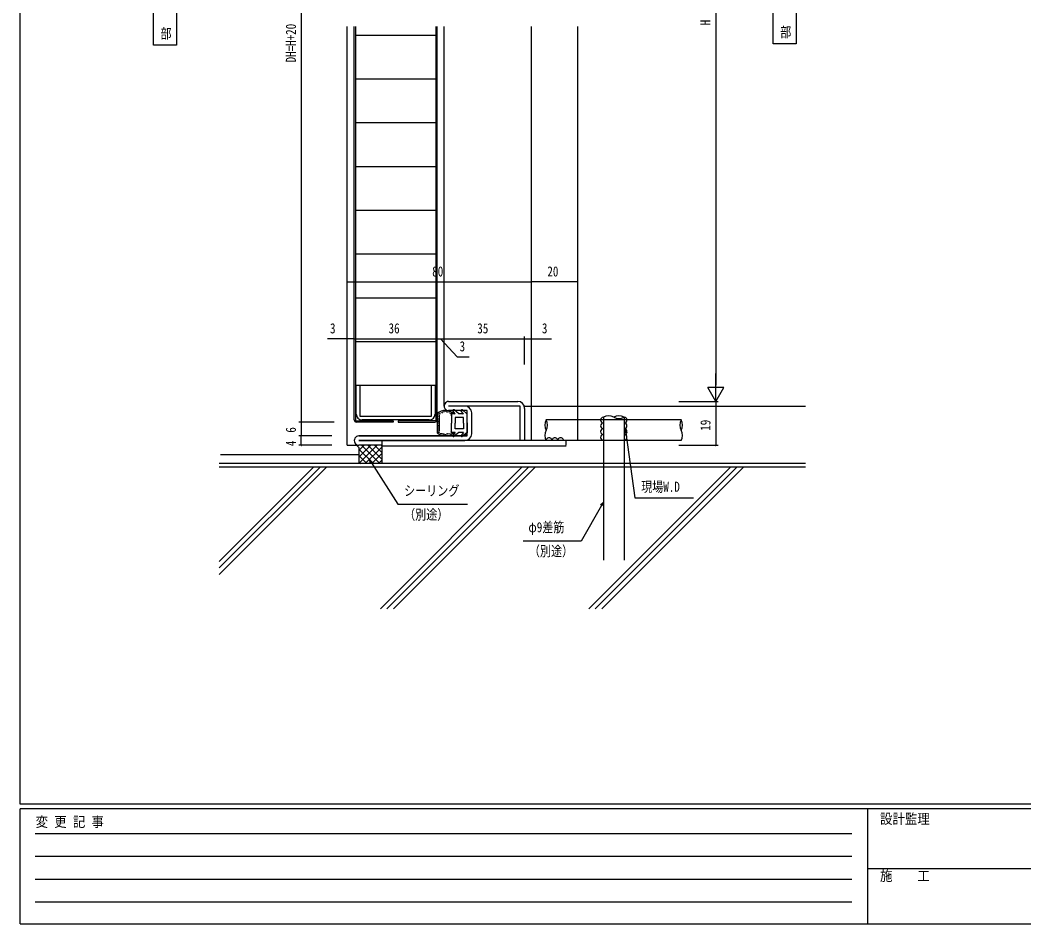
# Model space of a CAD drawing. Units: millimetres, scale not verified. Extents: x -567 to 567, y -403 to 403.
# Drawn here: x -562.7 to -126.8, y -403 to -10.8 of the extents above; entities that cross this region are included whole.
import ezdxf
from ezdxf.enums import TextEntityAlignment as Align

# ---------------------------------------------------------------- set-up
doc = ezdxf.new("R2010")
doc.units = ezdxf.units.MM
doc.header["$LTSCALE"] = 2
for name, color, linetype in [('0-1_USER1', 3, 'Continuous'), ('0-2_YKK_11', 7, 'Continuous'), ('0-3_YKK_12', 2, 'Continuous'), ('0-4_YKK_13', 4, 'Continuous'), ('0-5_YKK_D', 6, 'Continuous'), ('0-6_YKK_ZWAK', 7, 'Continuous'), ('0-7_YSS_K', 3, 'Continuous')]:
    doc.layers.add(name, color=color, linetype=linetype)
doc.styles.add('ＭＳ ゴシック', font='')
doc.styles.get('ＭＳ ゴシック').set_extended_font_data('MS Gothic')

msp = doc.modelspace()

# ---------------------------------------------------------------- linework, layer by layer
at = {"layer": '0-1_USER1'}
for p, q in [((-504.833, -21.7), (-504.833, -1.7)), ((-494.833, -1.7), (-494.833, -21.7)), ((-235.736, -21.108), (-235.736, -1.108)), ((-225.736, -1.108), (-225.736, -21.108)), ((-494.833, -21.7), (-504.833, -21.7)), ((-225.736, -21.108), (-235.736, -21.108))]:
    msp.add_line(p, q, dxfattribs=at)
at = {"layer": '0-2_YKK_11'}
for p, q in [((-376.611, -176.265), (-346.611, -176.265)), ((-366.611, -190.265), (-366.611, -181.265)), ((-385.011, -184.265), (-414.211, -184.265)), ((-368.611, -191.265), (-415.611, -191.265)), ((-415.611, -193.265), (-369.611, -193.265)), ((-369.611, -193.265), (-415.611, -193.265))]:
    msp.add_line(p, q, dxfattribs=at)
for points in [[(-416.711, -181.765), (-416.711, -169.265), (-415.111, -169.265), (-415.111, -182.665)], [(-415.111, -182.665), (-384.111, -182.665), (-384.111, -169.265), (-382.511, -169.265), (-382.511, -181.765)], [(-343.611, -179.265), (-343.611, -193.265), (-345.611, -193.265), (-345.611, -178.265), (-376.611, -178.265)], [(-415.611, -191.265), (-368.611, -191.265), (-368.611, -180.265), (-376.611, -180.265)], [(-405.611, -193.265), (-405.611, -195.265), (-415.611, -195.265)]]:
    msp.add_lwpolyline(points, dxfattribs=at)
for centre, radius, start, end in [((-376.611, -178.265), 2, 89.99998, 270), ((-369.611, -181.265), 3, 0, 89.99998), ((-346.611, -179.265), 3, 0, 89.99998), ((-414.211, -181.765), 2.5, 179.99998, 270.00002), ((-385.011, -181.765), 2.5, 270.00002, 0), ((-415.611, -193.265), 2, 89.99998, 270), ((-369.611, -190.265), 3, 270, 0)]:
    msp.add_arc(centre, radius, start, end, dxfattribs=at)
at = {"layer": '0-3_YKK_12'}
for p, q in [((-420.611, -195.265), (-420.611, -13.606)), ((-381.611, -151.894), (-381.611, -13.606)), ((-378.611, -178.265), (-378.611, -13.606)), ((-340.611, -178.265), (-340.611, -13.606)), ((-320.611, -23.264), (-320.611, -168.265)), ((-381.611, -184.265), (-381.611, -151.622)), ((-340.611, -193.265), (-340.611, -178.265)), ((-420.611, -195.265), (-415.611, -195.265))]:
    msp.add_line(p, q, dxfattribs=at)
msp.add_lwpolyline([(-320.611, -13.606), (-320.611, -178.265), (-320.611, -193.265)], dxfattribs=at)
at = {"layer": '0-4_YKK_13'}
for p, q in [((-417.611, -184.265), (-417.611, -13.606)), ((-417.011, -13.606), (-417.011, -184.665)), ((-417.011, -17.265), (-382.211, -17.265)), ((-382.211, -13.606), (-382.211, -184.665)), ((-381.611, -184.265), (-381.611, -13.606)), ((-417.011, -36.265), (-382.211, -36.265)), ((-417.011, -55.265), (-382.211, -55.265)), ((-417.011, -74.265), (-382.211, -74.265)), ((-417.011, -93.265), (-382.211, -93.265)), ((-417.011, -112.265), (-382.211, -112.265)), ((-417.011, -131.265), (-382.211, -131.265)), ((-417.011, -150.265), (-382.211, -150.265)), ((-417.011, -169.265), (-382.211, -169.265)), ((-381.613, -181.451), (-381.613, -189.936)), ((-381.58, -182.089), (-381.58, -181.889)), ((-381.317, -181.66), (-381.317, -181.46)), ((-381.205, -182.77), (-381.205, -182.57)), ((-380.919, -181.965), (-380.919, -181.765)), ((-380.816, -181.779), (-380.816, -181.579)), ((-380.709, -181.361), (-380.709, -181.161)), ((-380.613, -189.213), (-380.613, -182.174)), ((-380.47, -181.898), (-380.47, -181.698)), ((-380.232, -181.493), (-380.232, -181.293)), ((-379.695, -181.087), (-379.695, -180.887)), ((-379.313, -181.302), (-379.313, -181.102)), ((-378.979, -180.884), (-378.979, -180.684)), ((-378.562, -180.86), (-378.562, -180.66)), ((-378.419, -180.562), (-378.419, -180.362)), ((-377.882, -180.526), (-377.882, -180.326)), ((-377.739, -180.729), (-377.739, -180.529)), ((-377.238, -181.135), (-377.238, -180.935)), ((-377.13, -180.574), (-377.13, -180.374)), ((-376.717, -180.931), (-376.717, -180.731)), ((-376.154, -180.99), (-376.154, -180.79)), ((-375.978, -181.471), (-375.978, -181.271)), ((-375.649, -181.764), (-375.649, -181.564)), ((-373.747, -181.693), (-375.313, -181.693)), ((-375.313, -181.693), (-375.313, -185.693)), ((-375.274, -181.412), (-375.274, -181.212)), ((-373.741, -181.771), (-374.709, -180.324)), ((-372.261, -181.611), (-374.267, -179.928)), ((-372.213, -181.693), (-372.261, -181.611)), ((-370.147, -181.693), (-372.213, -181.693)), ((-370.141, -181.771), (-371.109, -180.324)), ((-368.661, -181.611), (-370.667, -179.928)), ((-368.613, -181.693), (-368.661, -181.611)), ((-368.613, -185.598), (-368.613, -181.693)), ((-417.011, -184.665), (-400.711, -184.665)), ((-398.511, -184.665), (-398.511, -185.265)), ((-382.211, -184.665), (-398.511, -184.665)), ((-398.511, -185.265), (-382.611, -185.265)), ((-381.294, -185.826), (-381.294, -185.626)), ((-381.259, -187.095), (-381.259, -186.895)), ((-381.223, -185.093), (-381.223, -184.893)), ((-381.134, -183.681), (-381.134, -183.481)), ((-381.116, -186.827), (-381.116, -186.627)), ((-381.08, -184.271), (-381.08, -184.071)), ((-381.026, -187.452), (-381.026, -187.252)), ((-380.937, -184.7), (-380.937, -184.5)), ((-380.883, -185.379), (-380.883, -185.179)), ((-380.883, -186.166), (-380.883, -185.966)), ((-380.74, -183.61), (-380.74, -183.41)), ((-375.313, -189.693), (-375.313, -185.693)), ((-370.113, -183.193), (-373.813, -183.193)), ((-373.813, -183.193), (-373.813, -185.693)), ((-373.813, -188.193), (-373.813, -185.693)), ((-370.113, -185.693), (-370.113, -183.193)), ((-370.113, -185.693), (-370.113, -188.193)), ((-368.613, -185.598), (-368.613, -189.693)), ((-381.46, -189.676), (-381.46, -189.476)), ((-381.312, -188.167), (-381.312, -187.967)), ((-381.116, -188.9), (-381.116, -188.7)), ((-381.044, -187.899), (-381.044, -187.699)), ((-380.912, -189.58), (-380.912, -189.38)), ((-380.83, -188.614), (-380.83, -188.414)), ((-380.828, -189.926), (-380.828, -189.726)), ((-380.53, -189.735), (-380.53, -189.535)), ((-380.089, -190.26), (-380.089, -190.06)), ((-379.623, -190.2), (-379.623, -190)), ((-379.612, -190.475), (-379.612, -190.275)), ((-379.385, -190.236), (-379.385, -190.036)), ((-379.015, -190.642), (-379.015, -190.442)), ((-378.884, -190.367), (-378.884, -190.167)), ((-378.621, -190.773), (-378.621, -190.573)), ((-378.431, -190.57), (-378.431, -190.37)), ((-377.858, -190.785), (-377.858, -190.585)), ((-377.834, -190.606), (-377.834, -190.406)), ((-377.309, -190.212), (-377.309, -190.012)), ((-377.226, -190.976), (-377.226, -190.776)), ((-377.142, -190.439), (-377.142, -190.239)), ((-376.81, -190.444), (-376.81, -190.244)), ((-376.388, -190.397), (-376.388, -190.197)), ((-376.001, -190.339), (-376.001, -190.139)), ((-375.379, -190.01), (-375.379, -189.81)), ((-373.833, -189.693), (-375.313, -189.693)), ((-373.833, -189.693), (-374.734, -191.041)), ((-372.213, -189.693), (-374.292, -191.437)), ((-370.113, -188.193), (-373.813, -188.193)), ((-370.233, -189.693), (-372.213, -189.693)), ((-370.233, -189.693), (-371.134, -191.041)), ((-368.613, -189.693), (-370.692, -191.437)), ((-368.612, -189.764), (-369.477, -191.264)), ((-405.612, -195.565), (-325.612, -195.565)), ((-325.612, -193.265), (-369.512, -193.265)), ((-325.612, -195.265), (-325.612, -193.265))]:
    msp.add_line(p, q, dxfattribs=at)
msp.add_lwpolyline([(-400.711, -184.665), (-400.711, -185.265), (-416.611, -185.265)], dxfattribs=at)
for centre, radius, start, end in [((-378.113, -185.693), 5.5, 46.65824, 129.51963), ((-378.113, -185.693), 4.3, 49.37051, 56.2499), ((-374.46, -180.158), 0.3, 49.99756, 213.78886), ((-370.86, -180.158), 0.3, 49.99756, 213.78886), ((-416.611, -184.265), 1, 180, 270), ((-382.611, -184.265), 1, 270, 0), ((-378.113, -185.693), 5.5, 230.48036, 313.34175), ((-378.113, -185.693), 4.3, 303.7499, 310.62928), ((-374.485, -191.208), 0.3, 146.21114, 310.00244), ((-370.885, -191.208), 0.3, 146.21114, 310.00244)]:
    msp.add_arc(centre, radius, start, end, dxfattribs=at)
at = {"layer": '0-5_YKK_D'}
for p, q in [((-440.611, 164.236), (-440.611, -185.265)), ((-260.608, 146.236), (-260.608, -169.265)), ((-420.611, -124.365), (-340.611, -124.365)), ((-320.611, -124.365), (-340.611, -124.365)), ((-378.611, -150.622), (-378.611, -148.053)), ((-343.611, -160.239), (-343.611, -148.053)), ((-420.611, -149.053), (-429.211, -149.053)), ((-417.611, -149.053), (-420.611, -149.053)), ((-417.611, -149.053), (-381.611, -149.053)), ((-381.611, -149.053), (-378.611, -149.053)), ((-380.111, -149.053), (-372.932, -156.86)), ((-378.611, -149.053), (-343.611, -149.053)), ((-343.611, -149.053), (-340.611, -149.053)), ((-340.611, -149.053), (-332.011, -149.053)), ((-372.932, -156.86), (-367.732, -156.86)), ((-260.608, -176.265), (-260.608, -164.14)), ((-257.108, -170.202), (-264.108, -170.202)), ((-260.608, -176.265), (-264.108, -170.202)), ((-260.608, -176.265), (-257.108, -170.202)), ((-276.608, -176.265), (-259.608, -176.265)), ((-276.608, -176.265), (-259.608, -176.265)), ((-260.608, -176.265), (-260.608, -195.265)), ((-426.311, -185.265), (-441.611, -185.265)), ((-440.611, -185.265), (-440.611, -191.265)), ((-427.328, -191.265), (-441.611, -191.265)), ((-427.328, -191.265), (-441.611, -191.265)), ((-440.611, -195.265), (-440.611, -191.265)), ((-300.16, -189.945), (-299.947, -188.198)), ((-299.947, -188.198), (-299.709, -189.881)), ((-299.947, -188.198), (-299.258, -189.817)), ((-299.709, -189.881), (-295.722, -218.116)), ((-427.369, -195.265), (-441.611, -195.265)), ((-276.608, -195.265), (-259.608, -195.265)), ((-411.049, -201.517), (-410.128, -202.946)), ((-411.049, -201.517), (-409.745, -202.699)), ((-410.511, -203.193), (-411.049, -201.517)), ((-410.128, -202.946), (-398.624, -220.8)), ((-398.624, -220.8), (-368.404, -220.8)), ((-310.275, -221.403), (-319.14, -236.976)), ((-310.671, -221.178), (-309.434, -219.926)), ((-309.434, -219.926), (-310.275, -221.403)), ((-309.434, -219.926), (-309.879, -221.628)), ((-295.722, -218.116), (-270.302, -218.116)), ((-319.14, -236.976), (-344.24, -236.976))]:
    msp.add_line(p, q, dxfattribs=at)
for centre, start, end in [((-420.611, -124.365), 0, 180), ((-420.611, -124.365), 180, 0), ((-340.611, -124.365), 0, 180), ((-340.611, -124.365), 0, 180), ((-340.611, -124.365), 180, 0), ((-340.611, -124.365), 180, 0), ((-320.611, -124.365), 0, 180), ((-320.611, -124.365), 180, 0), ((-420.611, -149.053), 0, 180), ((-420.611, -149.053), 180, 0), ((-417.611, -149.053), 0, 180), ((-417.611, -149.053), 180, 0), ((-381.611, -149.053), 0, 180), ((-381.611, -149.053), 180, 0), ((-378.611, -149.053), 0, 180), ((-378.611, -149.053), 0, 180), ((-378.611, -149.053), 180, 0), ((-378.611, -149.053), 180, 0), ((-343.611, -149.053), 0, 180), ((-343.611, -149.053), 0, 180), ((-343.611, -149.053), 180, 0), ((-343.611, -149.053), 180, 0), ((-340.611, -149.053), 0, 180), ((-340.611, -149.053), 180, 0), ((-440.611, -185.265), 90, 270), ((-440.611, -185.265), 270, 90), ((-440.611, -191.265), 90, 270), ((-440.611, -191.265), 90, 270), ((-440.611, -191.265), 270, 90), ((-440.611, -191.265), 270, 90), ((-440.611, -195.265), 90, 270), ((-440.611, -195.265), 270, 90), ((-260.608, -195.265), 90, 270), ((-260.608, -195.265), 270, 90)]:
    msp.add_arc(centre, 0.106, start, end, dxfattribs=at)
at = {"layer": '0-6_YKK_ZWAK'}
for p, q in [((-562.7, -351), (-562.7, 399)), ((537.3, -351), (-562.7, -351)), ((483.3, -353), (-562.7, -353)), ((-562.7, -403), (-562.7, -353)), ((-194.7, -353), (-194.7, -403)), ((-556.13, -363.732), (-201.57, -363.732)), ((-556.13, -373.63), (-201.57, -373.63)), ((-194.7, -378.999), (-10.7, -378.999)), ((-556.13, -383.528), (-201.57, -383.528)), ((-556.13, -393.426), (-201.57, -393.426)), ((-562.7, -403), (483.3, -403))]:
    msp.add_line(p, q, dxfattribs=at)
at = {"layer": '0-7_YSS_K', "color": 7}
for p, q in [((-343.611, -178.265), (-221.608, -178.265)), ((-416.611, -195.265), (-415.611, -196.265)), ((-405.611, -195.265), (-405.611, -203.265)), ((-475.637, -199.264), (-415.611, -199.265)), ((-415.611, -196.265), (-415.611, -203.265)), ((-221.608, -203.265), (-476.195, -203.265))]:
    msp.add_line(p, q, dxfattribs=at)
at = {"layer": '0-7_YSS_K'}
for p, q in [((-275.614, -184.264), (-334.254, -184.265)), ((-309.434, -183.099), (-309.434, -245.121)), ((-300.434, -183.099), (-300.434, -245.121)), ((-415.611, -197.594), (-413.282, -195.265)), ((-415.611, -200.423), (-410.453, -195.265)), ((-415.611, -203.251), (-407.625, -195.265)), ((-414.473, -195.265), (-406.473, -203.265)), ((-412.797, -203.265), (-405.611, -196.079)), ((-411.644, -195.265), (-405.611, -201.297)), ((-408.816, -195.265), (-405.611, -198.469)), ((-405.987, -195.265), (-405.611, -195.641)), ((-275.614, -193.264), (-335.611, -193.265)), ((-415.611, -196.954), (-409.301, -203.265)), ((-415.611, -199.783), (-412.13, -203.265)), ((-409.968, -203.265), (-405.611, -198.908)), ((-429.622, -204.765), (-476.195, -251.337)), ((-432.451, -204.765), (-476.195, -248.509)), ((-435.279, -204.765), (-476.195, -245.681)), ((-221.608, -204.765), (-476.195, -204.765)), ((-415.611, -202.611), (-414.958, -203.265)), ((-407.14, -203.265), (-405.611, -201.736)), ((-344.77, -204.765), (-406.276, -266.271)), ((-341.941, -204.765), (-403.447, -266.271)), ((-339.113, -204.765), (-400.619, -266.271)), ((-254.26, -204.765), (-315.766, -266.271)), ((-251.432, -204.765), (-312.937, -266.271)), ((-248.603, -204.765), (-310.109, -266.271))]:
    msp.add_line(p, q, dxfattribs=at)
for centre, radius, start, end in [((-307.184, -186.996), 4.5, 60.00002, 119.99998), ((-302.684, -186.996), 4.5, 59.99998, 120.00002), ((-330.357, -186.514), 4.5, 149.99983, 209.99988), ((-338.151, -186.514), 4.5, 329.99983, 29.99988), ((-309.434, -184.349), 1.25, 90, 270), ((-309.434, -186.849), 1.25, 90, 270), ((-302.684, -179.202), 4.5, 239.99998, 300.00002), ((-300.434, -184.349), 1.25, 270, 90), ((-300.434, -186.849), 1.25, 270, 90), ((-271.717, -186.514), 4.5, 149.99998, 210.00002), ((-279.511, -186.514), 4.5, 329.99998, 30.00002), ((-330.357, -191.014), 4.5, 149.99988, 209.99983), ((-309.434, -189.349), 1.25, 90, 270), ((-309.434, -191.849), 1.25, 90, 270), ((-300.434, -189.349), 1.25, 270, 90), ((-300.434, -191.849), 1.25, 270, 90), ((-279.511, -191.014), 4.5, 330.00002, 29.99998), ((-333.004, -193.265), 1.25, 359.99982, 180), ((-330.504, -193.265), 1.25, 359.99982, 180), ((-328.004, -193.265), 1.25, 359.99982, 180)]:
    msp.add_arc(centre, radius, start, end, dxfattribs=at)

# ---------------------------------------------------------------- texts
at = {"layer": '0-1_USER1', "style": 'ＭＳ ゴシック', "width": 0.8}
for p in [(-501.753, -20.157), (-232.656, -19.503)]:
    msp.add_text('部', height=4.399, dxfattribs=at).set_placement(p, align=Align.BOTTOM_LEFT)
at = {"layer": '0-5_YKK_D', "style": 'ＭＳ ゴシック', "width": 0.8}
for s, p in [('DH=H+20', (-441.611, -29.15)), ('H', (-261.608, -13.062)), ('19', (-261.608, -189.005)), ('6', (-441.611, -189.824)), ('4', (-441.611, -195.662))]:
    msp.add_text(s, height=4.399, rotation=90, dxfattribs=at).set_placement(p, align=Align.BOTTOM_LEFT)
for s, p in [('80', (-383.742, -123.365)), ('20', (-333.755, -123.365)), ('3', (-428.122, -148.053)), ('36', (-402.694, -148.053)), ('35', (-364.181, -148.053)), ('3', (-336.122, -148.053)), ('3', (-371.843, -155.86)), ('シーリング', (-395.954, -218.511)), ('現場W.D', (-293.022, -216.811)), ('（別途）', (-395.954, -228.877)), ('φ9差筋', (-341.995, -234.358)), ('（別途）', (-341.775, -244.724))]:
    msp.add_text(s, height=4.399, dxfattribs=at).set_placement(p, align=Align.BOTTOM_LEFT)
at = {"layer": '0-6_YKK_ZWAK', "style": 'ＭＳ ゴシック', "width": 0.9}
for s, p in [('変 更 記 事', (-555.965, -362.209)), ('設計監理', (-189.315, -360.904)), ('施\u3000\u3000工', (-189.315, -385.649))]:
    msp.add_text(s, height=4.399, dxfattribs=at).set_placement(p, align=Align.BOTTOM_LEFT)

doc.saveas('drawing.dxf')
